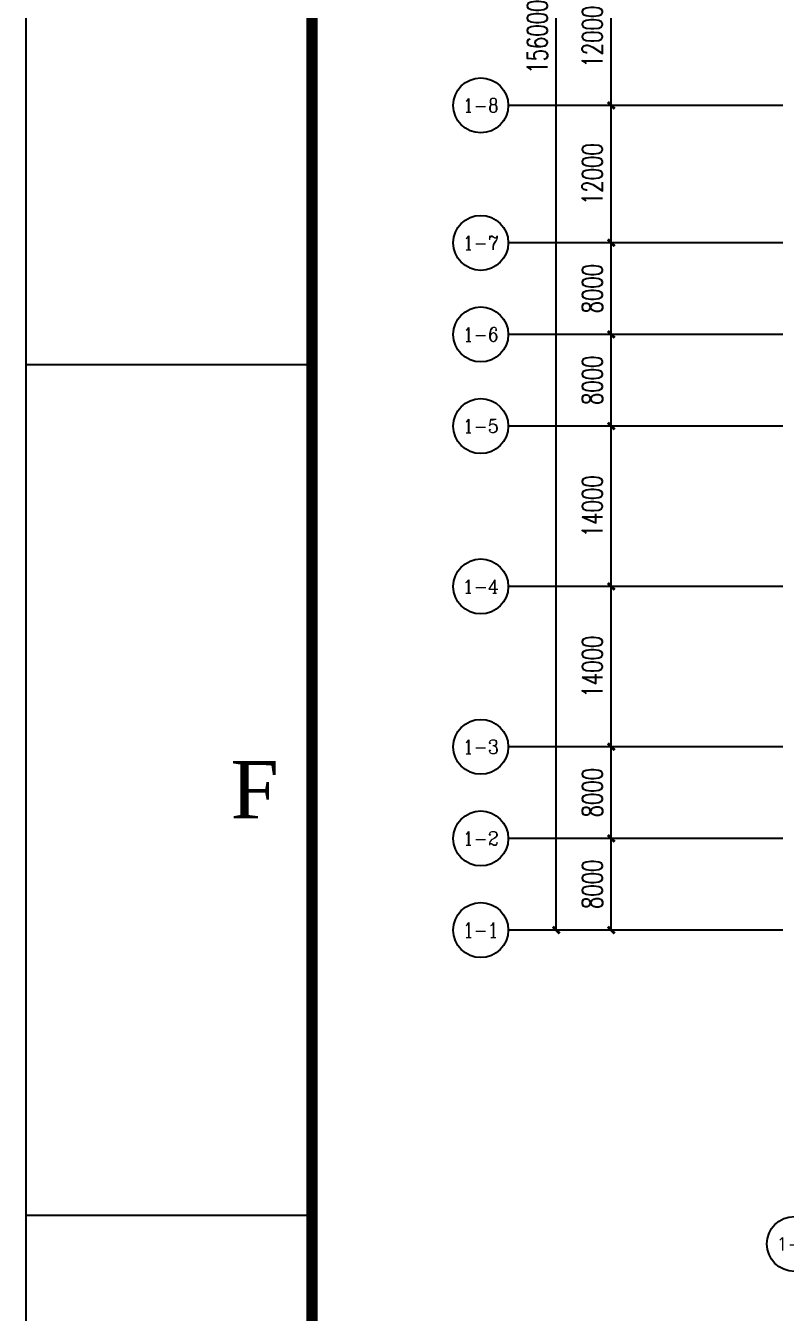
# Model space of a CAD drawing. Header units: millimetres. Extents: x 1218 to 2690, y 1163 to 1758.
# Drawn here: x 1218.5 to 1284.9, y 1303.7 to 1416.1 of the extents above; entities that cross this region are included whole.
import ezdxf
from ezdxf.enums import TextEntityAlignment as Align

# ---------------------------------------------------------------- set-up
doc = ezdxf.new("R2010")
doc.units = ezdxf.units.MM
doc.layers.add('AXIS', color=3, linetype='Continuous')
doc.layers.add('AXIS_TEXT', color=7, linetype='Continuous')
doc.styles.add('_TCH_AXIS', font='COMPLEX', dxfattribs={"bigfont": 'GBCBIG'})
doc.styles.add('_TCH_DIM_T3', font='SIMPLEX', dxfattribs={"width": 0.705882, "bigfont": 'GBCBIG'})
doc.styles.add('COMPLEX', font='COMPLEX')
doc.styles.add('Times', font='times.ttf')
doc.dimstyles.new('_TCH_ARCH&&600', dxfattribs={"dimtxt": 1785, "dimasz": 600, "dimexe": 1500, "dimexo": 1800, "dimgap": 757.5, "dimtad": 1, "dimdec": 0, "dimtxsty": '_TCH_DIM_T3', "dimblk": 'ARCHTICK', "dimcen": 2.5, "dimclrt": 7, "dimazin": 2, "dimtfac": 1, "dimtdec": 0, "dimtix": 1, "dimtmove": 2, "dimatfit": 3})

# ---------------------------------------------------------------- blocks, each defined once
blk = doc.blocks.new('_ArchTick')
at = {"color": 0, "linetype": 'ByBlock', "const_width": 0.4}
blk.add_lwpolyline([(-0.5, -0.5), (0.5, 0.5)], dxfattribs=at)
blk = doc.blocks.new('*D163')
at = {"layer": 'AXIS', "color": 0, "lineweight": -2, "transparency": 16777216}
for p, q in [((75360, 2022104), (55860, 2022104)), ((57360, 1866104), (57360, 2022104)), ((75360, 1866104), (55860, 1866104))]:
    blk.add_line(p, q, dxfattribs=at)
at = {"layer": 'Defpoints', "color": 0, "transparency": 16777216}
for p in [(57360, 2022104), (77160, 2022104), (77160, 1866104)]:
    blk.add_point(p, dxfattribs=at)
at = {"layer": 'AXIS', "color": 0, "lineweight": -2, "transparency": 16777216, "xscale": 600, "yscale": 600, "zscale": 600}
for p, rotation in [((57360, 2022104), 90), ((57360, 1866104), 270)]:
    blk.add_blockref('_ArchTick', p, dxfattribs=dict(at, rotation=rotation))
at = {"layer": 'AXIS', "color": 7, "transparency": 16777216, "insert": (55710, 1944104), "char_height": 1785, "attachment_point": 5, "rotation": 90, "style": '_TCH_DIM_T3'}
blk.add_mtext('\\A1;156000', dxfattribs=at)
blk = doc.blocks.new('*D164')
at = {"layer": 'AXIS', "color": 0, "lineweight": -2, "transparency": 16777216}
for p, q in [((75360, 1874104), (60660, 1874104)), ((62160, 1866104), (62160, 1874104)), ((75360, 1866104), (60660, 1866104))]:
    blk.add_line(p, q, dxfattribs=at)
at = {"layer": 'Defpoints', "color": 0, "transparency": 16777216}
for p in [(62160, 1874104), (77160, 1874104), (77160, 1866104)]:
    blk.add_point(p, dxfattribs=at)
at = {"layer": 'AXIS', "color": 0, "lineweight": -2, "transparency": 16777216, "xscale": 600, "yscale": 600, "zscale": 600}
for p, rotation in [((62160, 1874104), 90), ((62160, 1866104), 270)]:
    blk.add_blockref('_ArchTick', p, dxfattribs=dict(at, rotation=rotation))
at = {"layer": 'AXIS', "color": 7, "transparency": 16777216, "insert": (60510, 1870104), "char_height": 1785, "attachment_point": 5, "rotation": 90, "style": '_TCH_DIM_T3'}
blk.add_mtext('\\A1;8000', dxfattribs=at)
blk = doc.blocks.new('*D165')
at = {"layer": 'AXIS', "color": 0, "lineweight": -2, "transparency": 16777216}
for p, q in [((75360, 1882104), (60660, 1882104)), ((62160, 1874104), (62160, 1882104)), ((75360, 1874104), (60660, 1874104))]:
    blk.add_line(p, q, dxfattribs=at)
at = {"layer": 'Defpoints', "color": 0, "transparency": 16777216}
for p in [(62160, 1882104), (77160, 1882104), (77160, 1874104)]:
    blk.add_point(p, dxfattribs=at)
at = {"layer": 'AXIS', "color": 0, "lineweight": -2, "transparency": 16777216, "xscale": 600, "yscale": 600, "zscale": 600}
for p, rotation in [((62160, 1882104), 90), ((62160, 1874104), 270)]:
    blk.add_blockref('_ArchTick', p, dxfattribs=dict(at, rotation=rotation))
at = {"layer": 'AXIS', "color": 7, "transparency": 16777216, "insert": (60510, 1878104), "char_height": 1785, "attachment_point": 5, "rotation": 90, "style": '_TCH_DIM_T3'}
blk.add_mtext('\\A1;8000', dxfattribs=at)
blk = doc.blocks.new('*D166')
at = {"layer": 'AXIS', "color": 0, "lineweight": -2, "transparency": 16777216}
for p, q in [((75360, 1896104), (60660, 1896104)), ((62160, 1882104), (62160, 1896104)), ((75360, 1882104), (60660, 1882104))]:
    blk.add_line(p, q, dxfattribs=at)
at = {"layer": 'Defpoints', "color": 0, "transparency": 16777216}
for p in [(62160, 1896104), (77160, 1896104), (77160, 1882104)]:
    blk.add_point(p, dxfattribs=at)
at = {"layer": 'AXIS', "color": 0, "lineweight": -2, "transparency": 16777216, "xscale": 600, "yscale": 600, "zscale": 600}
for p, rotation in [((62160, 1896104), 90), ((62160, 1882104), 270)]:
    blk.add_blockref('_ArchTick', p, dxfattribs=dict(at, rotation=rotation))
at = {"layer": 'AXIS', "color": 7, "transparency": 16777216, "insert": (60510, 1889104), "char_height": 1785, "attachment_point": 5, "rotation": 90, "style": '_TCH_DIM_T3'}
blk.add_mtext('\\A1;14000', dxfattribs=at)
blk = doc.blocks.new('*D167')
at = {"layer": 'AXIS', "color": 0, "lineweight": -2, "transparency": 16777216}
for p, q in [((75360, 1910104), (60660, 1910104)), ((62160, 1896104), (62160, 1910104)), ((75360, 1896104), (60660, 1896104))]:
    blk.add_line(p, q, dxfattribs=at)
at = {"layer": 'Defpoints', "color": 0, "transparency": 16777216}
for p in [(62160, 1910104), (77160, 1910104), (77160, 1896104)]:
    blk.add_point(p, dxfattribs=at)
at = {"layer": 'AXIS', "color": 0, "lineweight": -2, "transparency": 16777216, "xscale": 600, "yscale": 600, "zscale": 600}
for p, rotation in [((62160, 1910104), 90), ((62160, 1896104), 270)]:
    blk.add_blockref('_ArchTick', p, dxfattribs=dict(at, rotation=rotation))
at = {"layer": 'AXIS', "color": 7, "transparency": 16777216, "insert": (60510, 1903104), "char_height": 1785, "attachment_point": 5, "rotation": 90, "style": '_TCH_DIM_T3'}
blk.add_mtext('\\A1;14000', dxfattribs=at)
blk = doc.blocks.new('*D168')
at = {"layer": 'AXIS', "color": 0, "lineweight": -2, "transparency": 16777216}
for p, q in [((75360, 1918104), (60660, 1918104)), ((62160, 1910104), (62160, 1918104)), ((75360, 1910104), (60660, 1910104))]:
    blk.add_line(p, q, dxfattribs=at)
at = {"layer": 'Defpoints', "color": 0, "transparency": 16777216}
for p in [(62160, 1918104), (77160, 1918104), (77160, 1910104)]:
    blk.add_point(p, dxfattribs=at)
at = {"layer": 'AXIS', "color": 0, "lineweight": -2, "transparency": 16777216, "xscale": 600, "yscale": 600, "zscale": 600}
for p, rotation in [((62160, 1918104), 90), ((62160, 1910104), 270)]:
    blk.add_blockref('_ArchTick', p, dxfattribs=dict(at, rotation=rotation))
at = {"layer": 'AXIS', "color": 7, "transparency": 16777216, "insert": (60510, 1914104), "char_height": 1785, "attachment_point": 5, "rotation": 90, "style": '_TCH_DIM_T3'}
blk.add_mtext('\\A1;8000', dxfattribs=at)
blk = doc.blocks.new('*D169')
at = {"layer": 'AXIS', "color": 0, "lineweight": -2, "transparency": 16777216}
for p, q in [((75360, 1926104), (60660, 1926104)), ((62160, 1918104), (62160, 1926104)), ((75360, 1918104), (60660, 1918104))]:
    blk.add_line(p, q, dxfattribs=at)
at = {"layer": 'Defpoints', "color": 0, "transparency": 16777216}
for p in [(62160, 1926104), (77160, 1926104), (77160, 1918104)]:
    blk.add_point(p, dxfattribs=at)
at = {"layer": 'AXIS', "color": 0, "lineweight": -2, "transparency": 16777216, "xscale": 600, "yscale": 600, "zscale": 600}
for p, rotation in [((62160, 1926104), 90), ((62160, 1918104), 270)]:
    blk.add_blockref('_ArchTick', p, dxfattribs=dict(at, rotation=rotation))
at = {"layer": 'AXIS', "color": 7, "transparency": 16777216, "insert": (60510, 1922104), "char_height": 1785, "attachment_point": 5, "rotation": 90, "style": '_TCH_DIM_T3'}
blk.add_mtext('\\A1;8000', dxfattribs=at)
blk = doc.blocks.new('*D170')
at = {"layer": 'AXIS', "color": 0, "lineweight": -2, "transparency": 16777216}
for p, q in [((75360, 1938104), (60660, 1938104)), ((62160, 1926104), (62160, 1938104)), ((75360, 1926104), (60660, 1926104))]:
    blk.add_line(p, q, dxfattribs=at)
at = {"layer": 'Defpoints', "color": 0, "transparency": 16777216}
for p in [(62160, 1938104), (77160, 1938104), (77160, 1926104)]:
    blk.add_point(p, dxfattribs=at)
at = {"layer": 'AXIS', "color": 0, "lineweight": -2, "transparency": 16777216, "xscale": 600, "yscale": 600, "zscale": 600}
for p, rotation in [((62160, 1938104), 90), ((62160, 1926104), 270)]:
    blk.add_blockref('_ArchTick', p, dxfattribs=dict(at, rotation=rotation))
at = {"layer": 'AXIS', "color": 7, "transparency": 16777216, "insert": (60510, 1932104), "char_height": 1785, "attachment_point": 5, "rotation": 90, "style": '_TCH_DIM_T3'}
blk.add_mtext('\\A1;12000', dxfattribs=at)
blk = doc.blocks.new('*D171')
at = {"layer": 'AXIS', "color": 0, "lineweight": -2, "transparency": 16777216}
for p, q in [((75360, 1950104), (60660, 1950104)), ((62160, 1938104), (62160, 1950104)), ((75360, 1938104), (60660, 1938104))]:
    blk.add_line(p, q, dxfattribs=at)
at = {"layer": 'Defpoints', "color": 0, "transparency": 16777216}
for p in [(62160, 1950104), (77160, 1950104), (77160, 1938104)]:
    blk.add_point(p, dxfattribs=at)
at = {"layer": 'AXIS', "color": 0, "lineweight": -2, "transparency": 16777216, "xscale": 600, "yscale": 600, "zscale": 600}
for p, rotation in [((62160, 1950104), 90), ((62160, 1938104), 270)]:
    blk.add_blockref('_ArchTick', p, dxfattribs=dict(at, rotation=rotation))
at = {"layer": 'AXIS', "color": 7, "transparency": 16777216, "insert": (60510, 1944104), "char_height": 1785, "attachment_point": 5, "rotation": 90, "style": '_TCH_DIM_T3'}
blk.add_mtext('\\A1;12000', dxfattribs=at)
blk = doc.blocks.new('_AXISO')
blk.add_circle((0, 0), 0.5)
at = {"layer": 'AXIS_TEXT', "style": 'COMPLEX', "width": 1.041667}
blk.add_attdef('A', text='', height=0.56, dxfattribs=at).set_placement((-0.25, -0.28), (0.25, -0.28), align=Align.FIT)
blk = doc.blocks.new('*D376')
at = {"layer": 'AXIS', "color": 0, "lineweight": -2, "transparency": 16777216}
for p, q in [((75360, 2022104), (55860, 2022104)), ((57360, 1866104), (57360, 2022104)), ((75360, 1866104), (55860, 1866104))]:
    blk.add_line(p, q, dxfattribs=at)
at = {"layer": 'Defpoints', "color": 0, "transparency": 16777216}
for p in [(57360, 2022104), (77160, 2022104), (77160, 1866104)]:
    blk.add_point(p, dxfattribs=at)
at = {"layer": 'AXIS', "color": 0, "lineweight": -2, "transparency": 16777216, "xscale": 600, "yscale": 600, "zscale": 600}
for p, rotation in [((57360, 2022104), 90), ((57360, 1866104), 270)]:
    blk.add_blockref('_ArchTick', p, dxfattribs=dict(at, rotation=rotation))
at = {"layer": 'AXIS', "color": 7, "transparency": 16777216, "insert": (55710, 1944104), "char_height": 1785, "attachment_point": 5, "rotation": 90, "style": '_TCH_DIM_T3'}
blk.add_mtext('\\A1;156000', dxfattribs=at)
blk = doc.blocks.new('*D377')
at = {"layer": 'AXIS', "color": 0, "lineweight": -2, "transparency": 16777216}
for p, q in [((75360, 1874104), (60660, 1874104)), ((62160, 1866104), (62160, 1874104)), ((75360, 1866104), (60660, 1866104))]:
    blk.add_line(p, q, dxfattribs=at)
at = {"layer": 'Defpoints', "color": 0, "transparency": 16777216}
for p in [(62160, 1874104), (77160, 1874104), (77160, 1866104)]:
    blk.add_point(p, dxfattribs=at)
at = {"layer": 'AXIS', "color": 0, "lineweight": -2, "transparency": 16777216, "xscale": 600, "yscale": 600, "zscale": 600}
for p, rotation in [((62160, 1874104), 90), ((62160, 1866104), 270)]:
    blk.add_blockref('_ArchTick', p, dxfattribs=dict(at, rotation=rotation))
at = {"layer": 'AXIS', "color": 7, "transparency": 16777216, "insert": (60510, 1870104), "char_height": 1785, "attachment_point": 5, "rotation": 90, "style": '_TCH_DIM_T3'}
blk.add_mtext('\\A1;8000', dxfattribs=at)
blk = doc.blocks.new('*D378')
at = {"layer": 'AXIS', "color": 0, "lineweight": -2, "transparency": 16777216}
for p, q in [((75360, 1882104), (60660, 1882104)), ((62160, 1874104), (62160, 1882104)), ((75360, 1874104), (60660, 1874104))]:
    blk.add_line(p, q, dxfattribs=at)
at = {"layer": 'Defpoints', "color": 0, "transparency": 16777216}
for p in [(62160, 1882104), (77160, 1882104), (77160, 1874104)]:
    blk.add_point(p, dxfattribs=at)
at = {"layer": 'AXIS', "color": 0, "lineweight": -2, "transparency": 16777216, "xscale": 600, "yscale": 600, "zscale": 600}
for p, rotation in [((62160, 1882104), 90), ((62160, 1874104), 270)]:
    blk.add_blockref('_ArchTick', p, dxfattribs=dict(at, rotation=rotation))
at = {"layer": 'AXIS', "color": 7, "transparency": 16777216, "insert": (60510, 1878104), "char_height": 1785, "attachment_point": 5, "rotation": 90, "style": '_TCH_DIM_T3'}
blk.add_mtext('\\A1;8000', dxfattribs=at)
blk = doc.blocks.new('*D379')
at = {"layer": 'AXIS', "color": 0, "lineweight": -2, "transparency": 16777216}
for p, q in [((75360, 1896104), (60660, 1896104)), ((62160, 1882104), (62160, 1896104)), ((75360, 1882104), (60660, 1882104))]:
    blk.add_line(p, q, dxfattribs=at)
at = {"layer": 'Defpoints', "color": 0, "transparency": 16777216}
for p in [(62160, 1896104), (77160, 1896104), (77160, 1882104)]:
    blk.add_point(p, dxfattribs=at)
at = {"layer": 'AXIS', "color": 0, "lineweight": -2, "transparency": 16777216, "xscale": 600, "yscale": 600, "zscale": 600}
for p, rotation in [((62160, 1896104), 90), ((62160, 1882104), 270)]:
    blk.add_blockref('_ArchTick', p, dxfattribs=dict(at, rotation=rotation))
at = {"layer": 'AXIS', "color": 7, "transparency": 16777216, "insert": (60510, 1889104), "char_height": 1785, "attachment_point": 5, "rotation": 90, "style": '_TCH_DIM_T3'}
blk.add_mtext('\\A1;14000', dxfattribs=at)
blk = doc.blocks.new('*D380')
at = {"layer": 'AXIS', "color": 0, "lineweight": -2, "transparency": 16777216}
for p, q in [((75360, 1910104), (60660, 1910104)), ((62160, 1896104), (62160, 1910104)), ((75360, 1896104), (60660, 1896104))]:
    blk.add_line(p, q, dxfattribs=at)
at = {"layer": 'Defpoints', "color": 0, "transparency": 16777216}
for p in [(62160, 1910104), (77160, 1910104), (77160, 1896104)]:
    blk.add_point(p, dxfattribs=at)
at = {"layer": 'AXIS', "color": 0, "lineweight": -2, "transparency": 16777216, "xscale": 600, "yscale": 600, "zscale": 600}
for p, rotation in [((62160, 1910104), 90), ((62160, 1896104), 270)]:
    blk.add_blockref('_ArchTick', p, dxfattribs=dict(at, rotation=rotation))
at = {"layer": 'AXIS', "color": 7, "transparency": 16777216, "insert": (60510, 1903104), "char_height": 1785, "attachment_point": 5, "rotation": 90, "style": '_TCH_DIM_T3'}
blk.add_mtext('\\A1;14000', dxfattribs=at)
blk = doc.blocks.new('*D381')
at = {"layer": 'AXIS', "color": 0, "lineweight": -2, "transparency": 16777216}
for p, q in [((75360, 1918104), (60660, 1918104)), ((62160, 1910104), (62160, 1918104)), ((75360, 1910104), (60660, 1910104))]:
    blk.add_line(p, q, dxfattribs=at)
at = {"layer": 'Defpoints', "color": 0, "transparency": 16777216}
for p in [(62160, 1918104), (77160, 1918104), (77160, 1910104)]:
    blk.add_point(p, dxfattribs=at)
at = {"layer": 'AXIS', "color": 0, "lineweight": -2, "transparency": 16777216, "xscale": 600, "yscale": 600, "zscale": 600}
for p, rotation in [((62160, 1918104), 90), ((62160, 1910104), 270)]:
    blk.add_blockref('_ArchTick', p, dxfattribs=dict(at, rotation=rotation))
at = {"layer": 'AXIS', "color": 7, "transparency": 16777216, "insert": (60510, 1914104), "char_height": 1785, "attachment_point": 5, "rotation": 90, "style": '_TCH_DIM_T3'}
blk.add_mtext('\\A1;8000', dxfattribs=at)
blk = doc.blocks.new('*D382')
at = {"layer": 'AXIS', "color": 0, "lineweight": -2, "transparency": 16777216}
for p, q in [((75360, 1926104), (60660, 1926104)), ((62160, 1918104), (62160, 1926104)), ((75360, 1918104), (60660, 1918104))]:
    blk.add_line(p, q, dxfattribs=at)
at = {"layer": 'Defpoints', "color": 0, "transparency": 16777216}
for p in [(62160, 1926104), (77160, 1926104), (77160, 1918104)]:
    blk.add_point(p, dxfattribs=at)
at = {"layer": 'AXIS', "color": 0, "lineweight": -2, "transparency": 16777216, "xscale": 600, "yscale": 600, "zscale": 600}
for p, rotation in [((62160, 1926104), 90), ((62160, 1918104), 270)]:
    blk.add_blockref('_ArchTick', p, dxfattribs=dict(at, rotation=rotation))
at = {"layer": 'AXIS', "color": 7, "transparency": 16777216, "insert": (60510, 1922104), "char_height": 1785, "attachment_point": 5, "rotation": 90, "style": '_TCH_DIM_T3'}
blk.add_mtext('\\A1;8000', dxfattribs=at)
blk = doc.blocks.new('*D383')
at = {"layer": 'AXIS', "color": 0, "lineweight": -2, "transparency": 16777216}
for p, q in [((75360, 1938104), (60660, 1938104)), ((62160, 1926104), (62160, 1938104)), ((75360, 1926104), (60660, 1926104))]:
    blk.add_line(p, q, dxfattribs=at)
at = {"layer": 'Defpoints', "color": 0, "transparency": 16777216}
for p in [(62160, 1938104), (77160, 1938104), (77160, 1926104)]:
    blk.add_point(p, dxfattribs=at)
at = {"layer": 'AXIS', "color": 0, "lineweight": -2, "transparency": 16777216, "xscale": 600, "yscale": 600, "zscale": 600}
for p, rotation in [((62160, 1938104), 90), ((62160, 1926104), 270)]:
    blk.add_blockref('_ArchTick', p, dxfattribs=dict(at, rotation=rotation))
at = {"layer": 'AXIS', "color": 7, "transparency": 16777216, "insert": (60510, 1932104), "char_height": 1785, "attachment_point": 5, "rotation": 90, "style": '_TCH_DIM_T3'}
blk.add_mtext('\\A1;12000', dxfattribs=at)
blk = doc.blocks.new('*D384')
at = {"layer": 'AXIS', "color": 0, "lineweight": -2, "transparency": 16777216}
for p, q in [((75360, 1950104), (60660, 1950104)), ((62160, 1938104), (62160, 1950104)), ((75360, 1938104), (60660, 1938104))]:
    blk.add_line(p, q, dxfattribs=at)
at = {"layer": 'Defpoints', "color": 0, "transparency": 16777216}
for p in [(62160, 1950104), (77160, 1950104), (77160, 1938104)]:
    blk.add_point(p, dxfattribs=at)
at = {"layer": 'AXIS', "color": 0, "lineweight": -2, "transparency": 16777216, "xscale": 600, "yscale": 600, "zscale": 600}
for p, rotation in [((62160, 1950104), 90), ((62160, 1938104), 270)]:
    blk.add_blockref('_ArchTick', p, dxfattribs=dict(at, rotation=rotation))
at = {"layer": 'AXIS', "color": 7, "transparency": 16777216, "insert": (60510, 1944104), "char_height": 1785, "attachment_point": 5, "rotation": 90, "style": '_TCH_DIM_T3'}
blk.add_mtext('\\A1;12000', dxfattribs=at)
blk = doc.blocks.new('*U717')
at = {"color": 5}
blk.add_lwpolyline([(0, 0), (1471, 0), (1471, 594), (0, 594)], close=True, dxfattribs=at)
blk = doc.blocks.new('DT1')
at = {"layer": 'AXIS', "color": 252, "true_color": 0x939598}
for p, q in [((77159.9, 1938103.7), (53159.9, 1938103.7)), ((77159.9, 1926103.7), (53159.9, 1926103.7)), ((77159.9, 1918103.7), (53159.9, 1918103.7)), ((77159.9, 1910103.7), (53159.9, 1910103.7)), ((77159.9, 1896103.7), (53159.9, 1896103.7)), ((77159.9, 1882103.7), (53159.9, 1882103.7)), ((77159.9, 1874103.7), (53159.9, 1874103.7)), ((77159.9, 1866103.7), (53159.9, 1866103.7))]:
    blk.add_line(p, q, dxfattribs=at)
ref = blk.add_blockref('_AXISO', (50759.9, 1938103.7), dxfattribs=dict(at, xscale=4800, yscale=4800, zscale=4800))
ref.add_attrib('A', '1-8', dxfattribs={"layer": 'AXIS_TEXT', "height": 1198.52, "style": '_TCH_AXIS'}).set_placement((49190.4, 1937504.5), (52329.4, 1937504.5), align=Align.FIT)
ref = blk.add_blockref('_AXISO', (50759.9, 1926103.7), dxfattribs=dict(at, xscale=4800, yscale=4800, zscale=4800))
ref.add_attrib('A', '1-7', dxfattribs={"layer": 'AXIS_TEXT', "height": 1198.52, "style": '_TCH_AXIS'}).set_placement((49190.4, 1925504.5), (52329.4, 1925504.5), align=Align.FIT)
ref = blk.add_blockref('_AXISO', (50759.9, 1918103.7), dxfattribs=dict(at, xscale=4800, yscale=4800, zscale=4800))
ref.add_attrib('A', '1-6', dxfattribs={"layer": 'AXIS_TEXT', "height": 1198.52, "style": '_TCH_AXIS'}).set_placement((49190.4, 1917504.5), (52329.4, 1917504.5), align=Align.FIT)
ref = blk.add_blockref('_AXISO', (50759.9, 1910103.7), dxfattribs=dict(at, xscale=4800, yscale=4800, zscale=4800))
ref.add_attrib('A', '1-5', dxfattribs={"layer": 'AXIS_TEXT', "height": 1198.52, "style": '_TCH_AXIS'}).set_placement((49190.4, 1909504.5), (52329.4, 1909504.5), align=Align.FIT)
ref = blk.add_blockref('_AXISO', (50759.9, 1896103.7), dxfattribs=dict(at, xscale=4800, yscale=4800, zscale=4800))
ref.add_attrib('A', '1-4', dxfattribs={"layer": 'AXIS_TEXT', "height": 1161.57, "style": '_TCH_AXIS'}).set_placement((49183.5, 1895522.9), (52336.3, 1895522.9), align=Align.FIT)
ref = blk.add_blockref('_AXISO', (50759.9, 1882103.7), dxfattribs=dict(at, xscale=4800, yscale=4800, zscale=4800))
ref.add_attrib('A', '1-3', dxfattribs={"layer": 'AXIS_TEXT', "height": 1198.52, "style": '_TCH_AXIS'}).set_placement((49190.4, 1881504.5), (52329.4, 1881504.5), align=Align.FIT)
ref = blk.add_blockref('_AXISO', (50759.9, 1874103.7), dxfattribs=dict(at, xscale=4800, yscale=4800, zscale=4800))
ref.add_attrib('A', '1-2', dxfattribs={"layer": 'AXIS_TEXT', "height": 1198.52, "style": '_TCH_AXIS'}).set_placement((49190.4, 1873504.5), (52329.4, 1873504.5), align=Align.FIT)
ref = blk.add_blockref('_AXISO', (50759.9, 1866103.7), dxfattribs=dict(at, xscale=4800, yscale=4800, zscale=4800))
ref.add_attrib('A', '1-1', dxfattribs={"layer": 'AXIS_TEXT', "height": 1301.1, "style": '_TCH_AXIS'}).set_placement((49210.9, 1865453.2), (52308.8, 1865453.2), align=Align.FIT)
ref = blk.add_blockref('_AXISO', (78159.9, 1838703.7), dxfattribs=dict(at, xscale=4800, yscale=4800, zscale=4800))
ref.add_attrib('A', '1-A', dxfattribs={"layer": 'AXIS_TEXT', "height": 1126.69, "style": '_TCH_AXIS'}).set_placement((76577.1, 1838140.4), (79742.6, 1838140.4), align=Align.FIT)
for p1, p2, distance, picture, middle in [((77159.9, 1866103.7), (77159.9, 2022103.7), 19800, '*D163', (55709.9, 1944103.7)), ((77159.9, 1866103.7), (77159.9, 2022103.7), 19800, '*D376', (55709.9, 1944103.7)), ((77159.9, 1938103.7), (77159.9, 1950103.7), 15000, '*D171', (60509.9, 1944103.7)), ((77159.9, 1938103.7), (77159.9, 1950103.7), 15000, '*D384', (60509.9, 1944103.7)), ((77159.9, 1926103.7), (77159.9, 1938103.7), 15000, '*D170', (60509.9, 1932103.7)), ((77159.9, 1926103.7), (77159.9, 1938103.7), 15000, '*D383', (60509.9, 1932103.7)), ((77159.9, 1918103.7), (77159.9, 1926103.7), 15000, '*D169', (60509.9, 1922103.7)), ((77159.9, 1918103.7), (77159.9, 1926103.7), 15000, '*D382', (60509.9, 1922103.7)), ((77159.9, 1910103.7), (77159.9, 1918103.7), 15000, '*D168', (60509.9, 1914103.7)), ((77159.9, 1910103.7), (77159.9, 1918103.7), 15000, '*D381', (60509.9, 1914103.7)), ((77159.9, 1896103.7), (77159.9, 1910103.7), 15000, '*D167', (60509.9, 1903103.7)), ((77159.9, 1896103.7), (77159.9, 1910103.7), 15000, '*D380', (60509.9, 1903103.7)), ((77159.9, 1882103.7), (77159.9, 1896103.7), 15000, '*D166', (60509.9, 1889103.7)), ((77159.9, 1882103.7), (77159.9, 1896103.7), 15000, '*D379', (60509.9, 1889103.7)), ((77159.9, 1874103.7), (77159.9, 1882103.7), 15000, '*D165', (60509.9, 1878103.7)), ((77159.9, 1874103.7), (77159.9, 1882103.7), 15000, '*D378', (60509.9, 1878103.7)), ((77159.9, 1866103.7), (77159.9, 1874103.7), 15000, '*D164', (60509.9, 1870103.7)), ((77159.9, 1866103.7), (77159.9, 1874103.7), 15000, '*D377', (60509.9, 1870103.7))]:
    dim = blk.add_aligned_dim(p1=p1, p2=p2, distance=distance, dimstyle='_TCH_ARCH&&600', dxfattribs=at)
    dim.commit()
    dim.dimension.update_dxf_attribs({"geometry": picture, "text_midpoint": middle})

msp = doc.modelspace()

# ---------------------------------------------------------------- linework, layer by layer
at = {"color": 5}
for p, q in [((1218.469, 1386.525), (1243.469, 1386.525)), ((1218.469, 1312.275), (1243.469, 1312.275))]:
    msp.add_line(p, q, dxfattribs=at)
at = {"color": 5, "const_width": 1}
msp.add_lwpolyline([(1243.469, 1173.775), (2679.469, 1173.775), (2679.469, 1747.775), (1243.469, 1747.775)], close=True, dxfattribs=at)

# ---------------------------------------------------------------- block references
msp.add_blockref('*U717', (1218.469, 1163.775))
at = {"xscale": 0.001, "yscale": 0.001, "zscale": 0.001}
msp.add_blockref('DT1', (1207.461, -528.954, 12.3), dxfattribs=at)

# ---------------------------------------------------------------- texts
at = {"color": 4, "style": 'Times'}
msp.add_text('F', height=5, dxfattribs=at).set_placement((1238.469, 1349.4), align=Align.MIDDLE)

doc.saveas('drawing.dxf')
